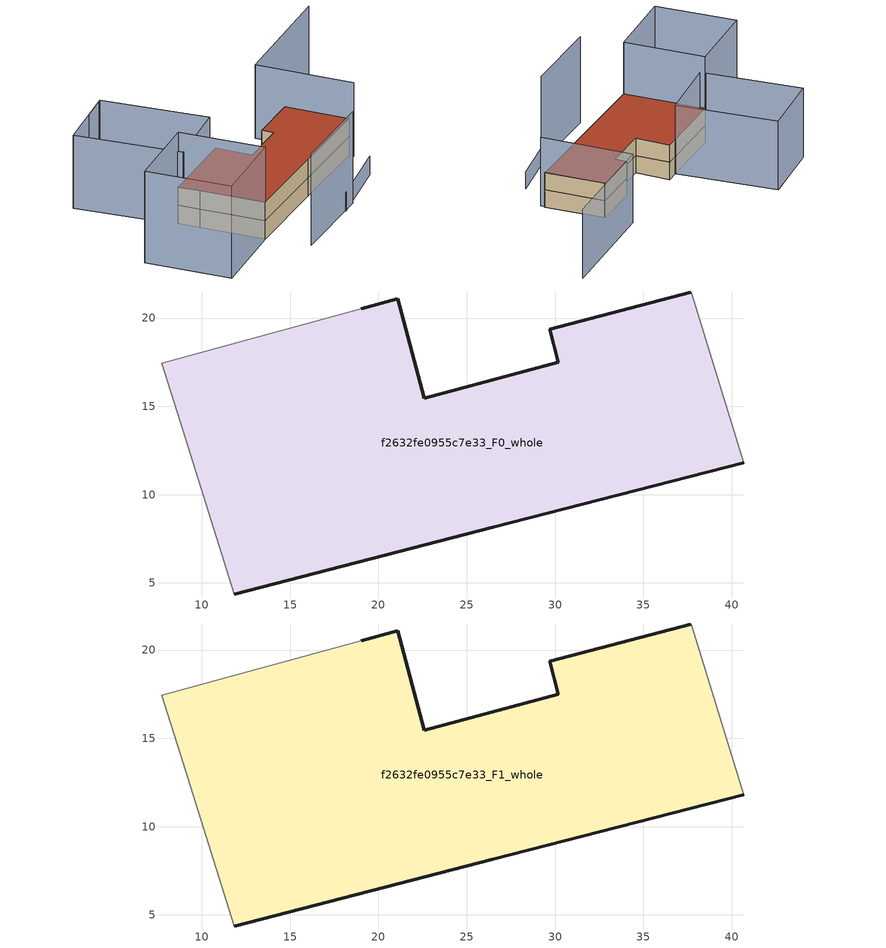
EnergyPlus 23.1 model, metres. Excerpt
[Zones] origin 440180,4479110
f2632fe0955c7e33_F0_whole
 floor ground (EU_floor_Construction): 37.73,21.37 40.67,11.8 26.47,8.15 11.83,4.37 8.77,14.12 7.74,17.43 19.02,20.52 21.08,21.08 22.59,15.47 30.18,17.49 29.7,19.36 37.69,21.47 z0
 wall outside (EU_wall_Construction): 37.69,21.47 29.7,19.36 30.18,17.49 22.59,15.47 21.08,21.08 19.02,20.52 / 11.83,4.37 26.47,8.15 40.67,11.8 z0:3
 wall adiabatic (EU_wall_Construction): 40.67,11.8 37.73,21.37 37.69,21.47 / 19.02,20.52 7.74,17.43 8.77,14.12 11.83,4.37 z0:3
f2632fe0955c7e33_F1_whole
 floor to f2632fe0955c7e33_F0_whole (EU_floor_Construction): 37.73,21.37 40.67,11.8 26.47,8.15 11.83,4.37 8.77,14.12 7.74,17.43 19.02,20.52 21.08,21.08 22.59,15.47 30.18,17.49 29.7,19.36 37.69,21.47 z3
 wall outside (EU_wall_Construction): 37.69,21.47 29.7,19.36 30.18,17.49 22.59,15.47 21.08,21.08 19.02,20.52 / 11.83,4.37 26.47,8.15 40.67,11.8 z3:6
 wall adiabatic (EU_wall_Construction): 40.67,11.8 37.73,21.37 37.69,21.47 / 19.02,20.52 7.74,17.43 8.77,14.12 11.83,4.37 z3:6
 roof outside (EU_roof_Construction): 40.67,11.8 37.73,21.37 37.69,21.47 29.7,19.36 30.18,17.49 22.59,15.47 21.08,21.08 19.02,20.52 7.74,17.43 8.77,14.12 11.83,4.37 26.47,8.15 z6
shading: 12.7,36.28 8.56,34.74 / 40.77,11.06 36.39,25.92 / 36.39,25.92 56.04,31.72 / 2.02,32.42 13.25,36.49 / 13.25,36.49 19.02,20.52 / 19.02,20.52 7.79,16.46 / 7.79,16.46 2.02,32.42 z0:12; 14.51,-2.14 28.91,1.65 / 7.74,17.4 11.83,4.37 / 11.83,4.37 -1.03,0.34 / -1.03,0.34 -5.12,13.37 / -5.12,13.37 7.74,17.4 z0:15; 26.2,0.87 37.63,5.53 z0:3
[Building]
EU S2 Campaign: North Axis=0; Terrain=City; Solar Distribution=FullExterior
[Site:Location]
Madrid: Latitude=40.5; Longitude=-3.5; Time Zone=1; Elevation=609
[SizingPeriod:WeatherFileDays]
AnnualSizingPeriod: Begin Month=1; Begin Day of Month=1; End Month=12; End Day of Month=31; Day of Week for Start Day=Monday; Use Weather File Daylight Saving Period=No; Use Weather File Rain and Snow Indicators=No
[MATERIAL]
EU_InternalMass_Material: Roughness=MediumRough; Thickness=0.1; Conductivity=1; Density=1800; Specific Heat=900; Thermal Absorptance=0.9; Solar Absorptance=0.7; Visible Absorptance=0.7
[MATERIAL:NOMASS] Roughness=MediumRough; Thermal Absorptance=0.9; Solar Absorptance=0.7; Visible Absorptance=0.7
Name | Thermal Resistance
EU_wall_NoMass | 0.419739
EU_roof_NoMass | 0.352165
EU_floor_NoMass | 0.608284
[CONSTRUCTION]
EU_wall_Construction: EU_wall_NoMass
EU_roof_Construction: EU_roof_NoMass
EU_floor_Construction: EU_floor_NoMass
EU_InternalMass_Construction: EU_InternalMass_Material
[ZONE] Type=1; Multiplier=1; Ceiling Height=autocalculate; Volume=1006.55; Floor Area=autocalculate; Part of Total Floor Area=Yes
f2632fe0955c7e33_F0_whole; f2632fe0955c7e33_F1_whole
[INTERNALMASS] Construction=EU_InternalMass_Construction; Surface Area=335.518
Name | Zone or ZoneList
f2632fe0955c7e33_F0_whole_EU_InternalMass | f2632fe0955c7e33_F0_whole
f2632fe0955c7e33_F1_whole_EU_InternalMass | f2632fe0955c7e33_F1_whole
[OTHEREQUIPMENT] Fuel Type=Electricity; Design Level Calculation Method=Watts/Area; Power per Zone Floor Area=1; Fraction Latent=0; Fraction Radiant=0; Fraction Lost=0; Carbon Dioxide Generation Rate=0; EndUse Subcategory=EU_Step8_InternalGains
Name | Zone or ZoneList or Space or SpaceList | Schedule
EU_Step8_InternalGain_f2632fe0955c7e33_F0_whole_f000 | f2632fe0955c7e33_F0_whole | EU_Step8_GainSchedule_f2632fe0955c7e33_F0_whole_f000
EU_Step8_InternalGain_f2632fe0955c7e33_F1_whole_f000 | f2632fe0955c7e33_F1_whole | EU_Step8_GainSchedule_f2632fe0955c7e33_F1_whole_f000
[ZONEVENTILATION:DESIGNFLOWRATE] Schedule=EU_AlwaysOn; Design Flow Rate Calculation Method=AirChanges/Hour; Air Changes per Hour=0.703302; Ventilation Type=Natural; Fan Pressure Rise=0; Fan Total Efficiency=1; Constant Term Coefficient=1; Temperature Term Coefficient=0; Velocity Term Coefficient=0; Velocity Squared Term Coefficient=0; Minimum Indoor Temperature=-100; Maximum Indoor Temperature=100; Delta Temperature=-100; Minimum Outdoor Temperature=-100; Maximum Outdoor Temperature=100; Maximum Wind Speed=40
Name | Zone or ZoneList or Space or SpaceList
EU_ConstantAir_f2632fe0955c7e33_F0_whole | f2632fe0955c7e33_F0_whole
EU_ConstantAir_f2632fe0955c7e33_F1_whole | f2632fe0955c7e33_F1_whole
[HVACTEMPLATE:THERMOSTAT] Constant Heating Setpoint=20; Constant Cooling Setpoint=50
EU_HeatOnly_f2632fe0955c7e33_F0_whole; EU_HeatOnly_f2632fe0955c7e33_F1_whole
[HVACTEMPLATE:ZONE:IDEALLOADSAIRSYSTEM] System Availability Schedule=EU_AlwaysOn; Maximum Heating Supply Air Temperature=50; Minimum Cooling Supply Air Temperature=13; Maximum Heating Supply Air Humidity Ratio=0.0156; Minimum Cooling Supply Air Humidity Ratio=0.0077; Heating Limit=NoLimit; Cooling Limit=NoLimit; Heating Availability Schedule=EU_AlwaysOn; Cooling Availability Schedule=EU_CoolingOff; Dehumidification Control Type=ConstantSensibleHeatRatio; Cooling Sensible Heat Ratio=0.7; Dehumidification Setpoint=60; Humidification Control Type=None; Humidification Setpoint=30; Outdoor Air Method=None; Outdoor Air Flow Rate per Person=0.00944; Outdoor Air Flow Rate per Zone Floor Area=0; Outdoor Air Flow Rate per Zone=0; Demand Controlled Ventilation Type=None; Outdoor Air Economizer Type=NoEconomizer; Heat Recovery Type=None; Sensible Heat Recovery Effectiveness=0.7; Latent Heat Recovery Effectiveness=0.65
Name | Template Thermostat
f2632fe0955c7e33_F0_whole | EU_HeatOnly_f2632fe0955c7e33_F0_whole
f2632fe0955c7e33_F1_whole | EU_HeatOnly_f2632fe0955c7e33_F1_whole
[SIZING:ZONE] Zone Cooling Design Supply Air Temperature Input Method=SupplyAirTemperature; Zone Cooling Design Supply Air Temperature=13; Zone Heating Design Supply Air Temperature Input Method=SupplyAirTemperature; Zone Heating Design Supply Air Temperature=50; Zone Cooling Design Supply Air Humidity Ratio=0.008; Zone Heating Design Supply Air Humidity Ratio=0.008; Cooling Design Air Flow Method=DesignDay; Cooling Design Air Flow Rate=0; Cooling Minimum Air Flow per Zone Floor Area=0.000762; Cooling Minimum Air Flow=0; Cooling Minimum Air Flow Fraction=0.2; Heating Design Air Flow Method=DesignDay; Heating Design Air Flow Rate=0; Heating Maximum Air Flow per Zone Floor Area=0.002032; Heating Maximum Air Flow=0.141576; Heating Maximum Air Flow Fraction=0.3; Account for Dedicated Outdoor Air System=No; Dedicated Outdoor Air System Control Strategy=NeutralSupplyAir; Dedicated Outdoor Air Low Setpoint Temperature for Design=autosize; Dedicated Outdoor Air High Setpoint Temperature for Design=autosize; Zone Load Sizing Method=Sensible Load Only No Latent Load; Zone Latent Cooling Design Supply Air Humidity Ratio Input Method=HumidityRatioDifference; Zone Cooling Design Supply Air Humidity Ratio Difference=0.005; Zone Latent Heating Design Supply Air Humidity Ratio Input Method=HumidityRatioDifference; Zone Humidification Design Supply Air Humidity Ratio Difference=0.005
f2632fe0955c7e33_F0_whole; f2632fe0955c7e33_F1_whole
[SCHEDULE:CONSTANT]
Name | Hourly Value
EU_AlwaysOn | 1
EU_CoolingOff | 0
[SCHEDULE:FILE] Column Number=1; Rows to Skip at Top=0; Number of Hours of Data=8760; Column Separator=Comma; Interpolate to Timestep=No; Minutes per Item=60; Adjust Schedule for Daylight Savings=Yes
Name | File
EU_Step8_GainSchedule_f2632fe0955c7e33_F0_whole_f000 | ../../schedules/f2632fe0955c7e33/f2632fe0955c7e33_F0_whole_f000_gain.csv
EU_Step8_GainSchedule_f2632fe0955c7e33_F1_whole_f000 | ../../schedules/f2632fe0955c7e33/f2632fe0955c7e33_F1_whole_f000_gain.csv
